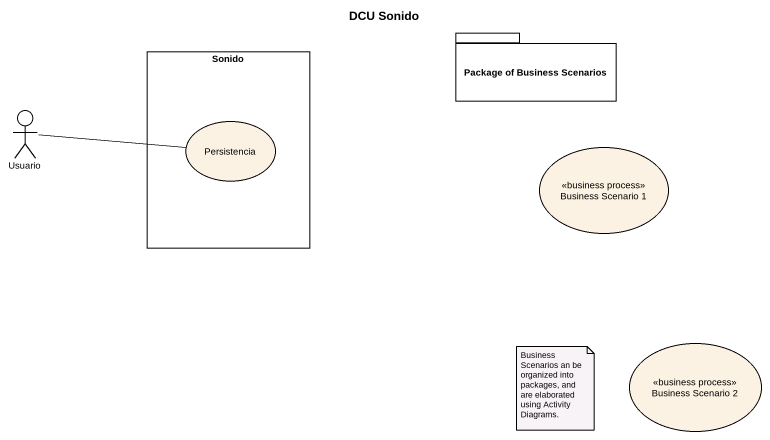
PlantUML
@startuml
title DCU Sonido
package "Package of Business Scenarios" as Package_of_Business {
}
rectangle Sonido {
  usecase Persistencia
}
actor Usuario
usecase "Business Scenario 1" as Business_Scenario_1 <<business process>>
usecase "Business Scenario 2" as Business_Scenario_2 <<business process>>
Usuario -right- Persistencia
note as N1
  Business Scenarios an be organized into packages, and are elaborated using Activity Diagrams.
end note
@enduml
